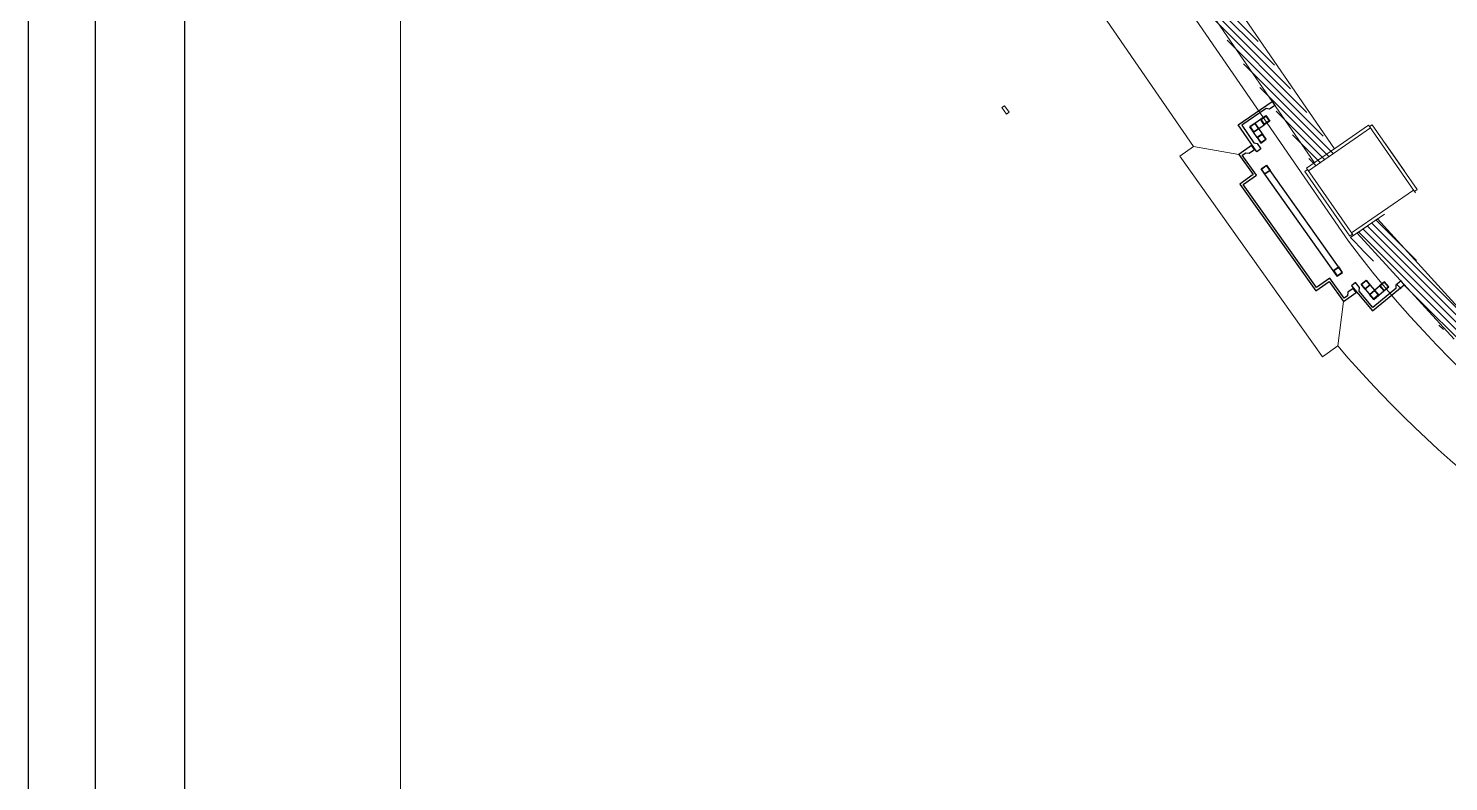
# Model space of a CAD drawing. Header units: millimetres. Extents: x 8159 to 14952, y 6817 to 11888.
# Drawn here: x 8159 to 9025, y 7390 to 7850 of the extents above; entities that cross this region are included whole.
import ezdxf

# ---------------------------------------------------------------- set-up
doc = ezdxf.new("R2010")
doc.units = ezdxf.units.MM
doc.header["$LTSCALE"] = 5
for name, color, linetype, lineweight in [('3-YANGIN-DOLABI', 7, 'Continuous', 0), ('A-DUVAR', 5, 'Continuous', 18), ('anted', 10, 'Continuous', 0), ('FIBROBETON', 1, 'Continuous', 18), ('S-Fibrobeton', 26, 'Continuous', 25), ('S-Karkas', 48, 'Continuous', 25), ('S-Ölçü', 140, 'Continuous', 5), ('SİLİKON', 1, 'Continuous', 0), ('SİYAH', 253, 'Continuous', 5), ('TEFRIS-MOBILYA', 27, 'Continuous', 5), ('YAZI', 250, 'Continuous', 30)]:
    doc.layers.add(name, color=color, linetype=linetype, lineweight=lineweight)

# ---------------------------------------------------------------- blocks, each defined once
blk = doc.blocks.new('*U16')
at = {"layer": 'S-Fibrobeton'}
blk.add_lwpolyline([(-2328.371037465215, -9776.393320296884), (-2331.741474867933, -9766.97843040351), (-2317.622454291952, -9761.924250528991), (-2320.824369825845, -9752.980105132132), (-2323.648836794296, -9753.991236352143), (-2322.300661833184, -9757.757192309704), (-2320.38286273862, -9758.663860183387), (-2319.540345334845, -9761.017325814648), (-2333.659273962661, -9766.0717625301), (-2330.288836558977, -9775.486652424013), (-2402.783488739699, -9801.439020432488), (-2406.153926143374, -9792.024130538806), (-2420.276260983965, -9797.079786644326), (-2421.118870334942, -9794.72606417086), (-2420.212202461677, -9792.808265077187), (-2421.560377422791, -9789.042309119637), (-2424.384844391254, -9790.053440339656), (-2421.182928858671, -9798.997585738636), (-2407.060594016206, -9793.941929633384), (-2403.690156613442, -9803.356819527467)], close=True, dxfattribs=at)
at = {"layer": 'S-Karkas', "elevation": 4.9887209528e-06}
for points in [[(-2334.892496615914, -9757.624986406368), (-2406.617851585192, -9783.301954171777)], [(-2333.544321631522, -9761.390942355676), (-2405.269676601896, -9787.067910118049)]]:
    blk.add_lwpolyline(points, dxfattribs=at)
for points in [[(-2334.89249662616, -9757.624986377752), (-2338.658452575443, -9758.973161361811), (-2337.310277591039, -9762.739117311154), (-2333.544321641757, -9761.390942327092)], [(-2335.013385674248, -9757.880692924373), (-2338.402746028116, -9759.094050409893), (-2337.189388541994, -9762.483410764447), (-2333.800028188552, -9761.270053278731)], [(-2410.383807535129, -9784.650129152804), (-2406.617851586307, -9783.301954168675), (-2405.269676601904, -9787.067910118016), (-2409.035632551191, -9788.416085102077)], [(-2410.128100988782, -9784.7710182011), (-2406.738740634892, -9783.55766071545), (-2405.525383148746, -9786.947021069884), (-2408.914743502637, -9788.160378555523)]]:
    blk.add_lwpolyline(points, close=True, dxfattribs=at)
blk = doc.blocks.new('asdasd')
at = {"layer": 'S-Fibrobeton'}
blk.add_lwpolyline([(-4008.700841526541, -9129.742132902837), (-4027.393042737137, -9136.928801438657), (-4018.421360440622, -9160.263743052856), (-4015.620545517228, -9159.18929118926), (-4017.047490756939, -9155.4715654589), (-4018.990636689671, -9154.606336016808), (-4025.455302877705, -9137.792030397482), (-4013.280604382312, -9133.12155847094), (-4011.360704740543, -9133.976436979001), (-4007.626330624486, -9132.543101721189)], close=True, dxfattribs=at)
at = {"layer": 'S-Karkas'}
for points in [[(-4013.440248592273, -9136.92113148657), (-4020.93177266036, -9139.801428980632), (-4018.051475166294, -9147.29295304872)], [(-4012.004791578357, -9140.654690534077), (-4015.762756598937, -9142.09953101422), (-4014.317916118789, -9145.857496034801)]]:
    blk.add_lwpolyline(points, dxfattribs=at)
for points in [[(-4020.931772660359, -9139.801428980636), (-4017.198213612856, -9138.365971966718), (-4015.762756598937, -9142.09953101422), (-4019.496315646441, -9143.53498802814)], [(-4020.673321857286, -9139.916334082316), (-4017.313118714535, -9138.624422769788), (-4016.021207402009, -9141.98462591254), (-4019.381410544762, -9143.276537225065)], [(-4013.440248592273, -9136.921131486572), (-4009.706689544771, -9135.485674472653), (-4008.271232530854, -9139.219233520156), (-4012.004791578357, -9140.654690534077)], [(-4013.181797789203, -9137.03603658825), (-4009.821594646449, -9135.744125275723), (-4008.529683333925, -9139.104328418474), (-4011.889886476679, -9140.396239731002)], [(-4018.051475166294, -9147.29295304872), (-4016.616018152375, -9151.026512096225), (-4012.882459104871, -9149.591055082303), (-4014.317916118789, -9145.857496034801)], [(-4017.793024363222, -9147.407858150396), (-4016.501113050696, -9150.768061293153), (-4013.140909907945, -9149.476149980626), (-4014.432821220471, -9146.115946837872)]]:
    blk.add_lwpolyline(points, close=True, dxfattribs=at)
blk = doc.blocks.new('A$C23C11219')
at = {"layer": 'FIBROBETON'}
for p, q in [((5739.326963628553, 745.4747378416486), (5744.385054350615, 772.2524321683687)), ((5679.473705403338, 766.004359980001), (5682.16679822072, 763.1591315386104)), ((5703.805094922694, 739.7439589384281), (5706.474744672721, 736.7848787437688)), ((5719.704546884566, 721.8836585929929), (5722.326687270708, 718.8823979943097)), ((5722.326687270708, 718.8823979943097), (5724.940844316605, 715.8741811929083)), ((5724.940844316605, 715.8741811929083), (5727.546999568493, 712.8590294240582)), ((5730.145134628956, 709.8369639725606), (5727.546999568493, 712.8590294240582)), ((5732.73523115732, 706.8080061715918), (5730.145134628956, 709.8369639725606)), ((5732.046925789602, 704.0301647318793), (5692.778115746567, 680.0726907872103)), ((5732.703937390474, 706.7933943982097), (5711.371357484988, 693.7590516396284)), ((5731.005296487715, 705.7375042988788), (5732.046925789602, 704.0301647318793)), ((5731.525542220481, 704.881489828691), (5733.232881787533, 705.9231191306297)), ((5756.524645467039, 663.9053402185509), (5731.525542220481, 704.881489828691)), ((5733.232881787533, 705.9231191306297), (5758.231985034095, 664.946969520477)), ((5690.547616848691, 679.8853001230508), (5692.254956415804, 680.9269294250007)), ((5715.546720095195, 638.90915051302), (5690.547616848691, 679.8853001230508)), ((5692.778115746567, 680.0726907872103), (5691.736486444626, 681.7800303542008)), ((5692.254956415804, 680.9269294250007), (5717.254059662305, 639.9507798149698)), ((5716.732676123678, 640.8021049662002), (5756.001486166712, 664.7595789108691)), ((5757.043115468598, 663.0522393437586), (5717.774305425623, 639.0947653992006)), ((5756.001486166712, 664.7595789108691), (5757.043115468598, 663.0522393437586)), ((5758.231985034095, 664.946969520477), (5756.524645467039, 663.9053402185509)), ((5797.760386175525, 652.2827896621183), (5825.076201195049, 645.8040571251913)), ((5717.774305425623, 639.0947653992006), (5716.732676123678, 640.8021049662002)), ((5717.254059662305, 639.9507798149698), (5715.546720095195, 638.90915051302))]:
    blk.add_line(p, q, dxfattribs=at)
blk.add_lwpolyline([(5744.384937659168, 772.2525854216271, 0.2222189918624032), (5212.560715016501, 1050.947655391543, 0.2222189918624032)], format="xyb", dxfattribs=at)
blk.add_lwpolyline([(4170.990747755426, 707.80850754319), (4330.647340640495, -537.5282950992986, 0.0791181024765921), (6057.442217657468, 175.6914482803604), (5734.14981339181, 708.9886360769177, 0.2883040703584448), (5090.272659662144, 1000.52753596257, -0.0322071867154459)], format="xyb", close=True, dxfattribs=at)
for points in [[(5825.076238739701, 645.8039951915688), (5833.801597481278, 651.2749890291688), (5754.118958760153, 778.3560329744286), (5744.38493765917, 772.2525854216271)], [(6041.302802437809, 289.1206434467585), (5825.076238739701, 645.8039951915688)]]:
    blk.add_lwpolyline(points, dxfattribs=at)
at = {"layer": 'S-Ölçü'}
for name, p, rotation in [('asdasd', (15600.67349469595, -701.5423544835503), 285.4153424659141), ('*U16', (-4292.525505383808, 914.2199708846692), 102.3919033891493)]:
    blk.add_blockref(name, p, dxfattribs=dict(at, rotation=rotation))
at = {"layer": 'S-Ölçü', "xscale": -1, "rotation": 322.2553068367921}
blk.add_blockref('asdasd', (8205.543944400275, 10324.46332577818), dxfattribs=at)

msp = doc.modelspace()

# ---------------------------------------------------------------- hatches: boundary and pattern name
at = {"layer": 'SİYAH', "extrusion": (-1e-16, 0.0106729769486166, 0.9999430421594294)}
h = msp.add_hatch(dxfattribs=at)
h.set_pattern_fill('ANSI31', color=256, scale=0.9999999999999988, angle=-89.9999999999992, style=0)
h.set_pattern_definition([(315.0000000000007, (93577.5510261486, 99433.08740800693), (2.245064030267255, 2.245064030267324), [])])
h.paths.add_polyline_path([(8660.343497131404, 8202.66799134994), (8955.199473797815, 7774.349681675348), (8942.844060751702, 7765.844167672011), (8647.988084085291, 8194.162477346617)])
at = {"layer": 'SİYAH', "extrusion": (0.001392939749534201, 9.128210140700004e-05, 0.9999990256927414)}
h = msp.add_hatch(dxfattribs=at)
h.set_pattern_fill('ANSI31', color=256, scale=1.000000000000001, angle=-90.00042955767077, style=0)
h.set_pattern_definition([(314.999570442329, (-108222.9569078741, 59049.32011904036), (2.24508086188855, 2.245047198519847), [])])
h.paths.add_polyline_path([(9333.672583147032, 7499.364862260172), (9268.000775882821, 7520.999351140297), (9183.268582145734, 7560.27892604873), (9173.642108963533, 7565.773871794325), (9173.740732904924, 7565.842229647078), (9154.34655134903, 7577.166476841721), (9092.16111606414, 7623.408782468377), (9055.947182944037, 7654.538555730858), (9044.534741209027, 7664.879222907311), (9045.502062459032, 7665.549688948693), (8981.08290174693, 7733.459672505382), (8968.64560328234, 7724.834101945333), (9027.768770371527, 7660.144664575488), (9060.27117187532, 7629.135977097128), (9130.71317914212, 7574.538915365873), (9150.496403813326, 7561.807803496104), (9236.29635486233, 7517.019004490077), (9303.43325878062, 7492.336119294221), (9361.74473047052, 7478.395676888566), (9423.501583637022, 7467.945056430875), (9504.785729556716, 7463.706595229229), (9548.74581280152, 7465.849089889973), (9573.478170397539, 7467.008851551956), (9572.750632993142, 7482.018461845433), (9515.39739403122, 7480.116215213155), (9479.865021736616, 7478.937705738204), (9449.567497870528, 7480.328645290323), (9409.81227794152, 7484.544576588476)])

# ---------------------------------------------------------------- linework, layer by layer
at = {"layer": 'A-DUVAR', "extrusion": (0, 0.0106729769486166, 0.9999430421594294)}
for p, q in [((8660.343497131491, 8204.526650420288, 130.361655980135), (8955.199473797582, 7776.232736832157, 134.9330874259504)), ((8647.988084085408, 8196.021620872663, 130.4524351350257), (8942.868117508804, 7767.692763571293, 135.0242395555391)), ((8978.158813931286, 7790.914606647872, 134.7763792420911), (9005.488175679295, 7751.456671923705, 135.1975368580729)), ((8968.843021962797, 7724.847641550252, 135.4815506026818), (8981.28020425121, 7733.473205323695, 135.3894849154929)), ((8981.28020425121, 7733.473205323695, 135.3894849154929), (9038.693243216292, 7670.656050609323, 136.0599691490668)), ((9027.967208190303, 7660.158274455796, 136.1720180540282), (8968.843021962797, 7724.847641550252, 135.4815506026818))]:
    msp.add_line(p, q, dxfattribs=at)
at = {"layer": 'anted', "ltscale": 3, "extrusion": (0, 0.0106729769486166, 0.9999430421594294), "elevation": 217.9209546759566}
msp.add_lwpolyline([(11856.75959861381, 9414.67589716946), (11856.75959861369, 7096.247820244042), (8385.900081329082, 7096.247820244027), (8385.900081329082, 9414.67589716943)], close=True, dxfattribs=at)
msp.add_lwpolyline([(11856.75959861381, 9414.67589716946), (11856.75959861369, 7096.247820244042), (8385.900081329082, 7096.247820244027), (8385.900081329082, 9414.67589716943)], close=True, dxfattribs=at)
msp.add_lwpolyline([(11856.75959861381, 9414.67589716946), (11856.75959861369, 7096.247820244042), (8385.900081329082, 7096.247820244027), (8385.900081329082, 9414.67589716943)], close=True, dxfattribs=at)
msp.add_lwpolyline([(11856.75959861381, 9414.67589716946), (11856.75959861369, 7096.247820244042), (8385.900081329082, 7096.247820244027), (8385.900081329082, 9414.67589716943)], close=True, dxfattribs=at)
at = {"layer": 'SİLİKON', "extrusion": (0, 0.0106729769486166, 0.9999430421594294)}
msp.add_line((8986.116779842594, 7779.396956039564, 134.8993138636195), (8997.5302097679, 7762.974322531969, 135.0746022365264), dxfattribs=at)
at = {"layer": 'TEFRIS-MOBILYA', "extrusion": (-0.08383918600641412, 0.1289315389542655, 0.9881030559373181), "elevation": 423.1806316782141}
msp.add_lwpolyline([(-11592.48114882923, -1719.514449696622), (-11590.4827582525, -1719.434230600088), (-11590.28221051117, -1724.430207041604), (-11592.28060108783, -1724.510426138134)], close=True, dxfattribs=at)
at = {"layer": 'YAZI', "linetype": 'Continuous', "ltscale": 10, "extrusion": (0, 0.0106729769486166, 0.9999430421594294)}
msp.add_line((8254.372904811293, 6912.487018313943, 166.7400421692551), (8254.372904811293, 9567.907411937806, 138.3971871714091), dxfattribs=at)
for points, elevation in [([(8159.109881424205, 9661.148357992535), (12372.46505696071, 9661.148357992637), (12372.46505696071, 6815.050661972349), (8159.109881424292, 6815.050661972349)], 240.5073596205836), ([(8159.109881424205, 9661.148357992535), (12372.46505696071, 9661.148357992637), (12372.46505696071, 6815.050661972349), (8159.109881424292, 6815.050661972349)], 240.5073596205836), ([(8159.109881424205, 9661.148357992535), (12372.46505696071, 9661.148357992637), (12372.46505696071, 6815.050661972349), (8159.109881424292, 6815.050661972349)], 240.5073596205836), ([(8159.109881424205, 9661.148357992535), (12372.46505696071, 9661.148357992637), (12372.46505696071, 6815.050661972349), (8159.109881424292, 6815.050661972349)], 240.5073596205836), ([(8199.969989806215, 9620.288249607886), (12331.6049485812, 9620.288249607944), (12331.6049485812, 6855.910770350232), (8199.969989806215, 6855.910770350145)], 240.5073596205904), ([(8254.372904811293, 9565.88533460425), (12277.20203357371, 9565.88533460425), (12277.20203357359, 6910.313685353765), (8254.37290481141, 6910.313685353765)], 240.5073596205908)]:
    msp.add_lwpolyline(points, close=True, dxfattribs=dict(at, elevation=elevation))

# ---------------------------------------------------------------- block references
at = {"layer": '3-YANGIN-DOLABI', "extrusion": (0, 0.0106729769486166, 0.9999430421594294), "rotation": 183.318814803488}
msp.add_blockref('A$C23C11219', (14647.13212257051, 8757.753626397733, 217.9209546759612), dxfattribs=at)

doc.saveas('drawing.dxf')
